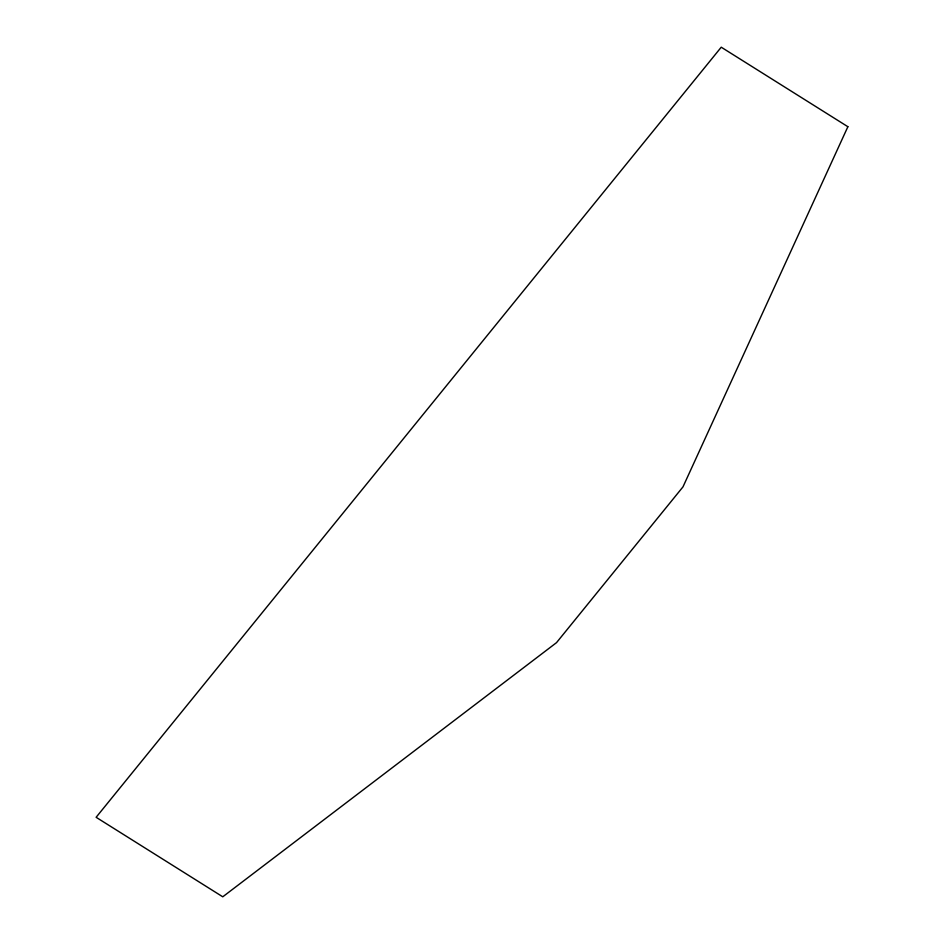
<?xml version="1.0" encoding="UTF-8"?>
<svg xmlns="http://www.w3.org/2000/svg" width="944" height="944" viewBox="0 0 944 944"><rect width="100%" height="100%" fill="white"/><g stroke="black" fill="none" stroke-linecap="round" stroke-linejoin="round"><path stroke-width="1.42" d="M847.877 126.708L682.984 486.868L556.523 642.64L222.76 896.8L96.123 817.292L721.24 47.2L847.877 126.708"/></g></svg>
